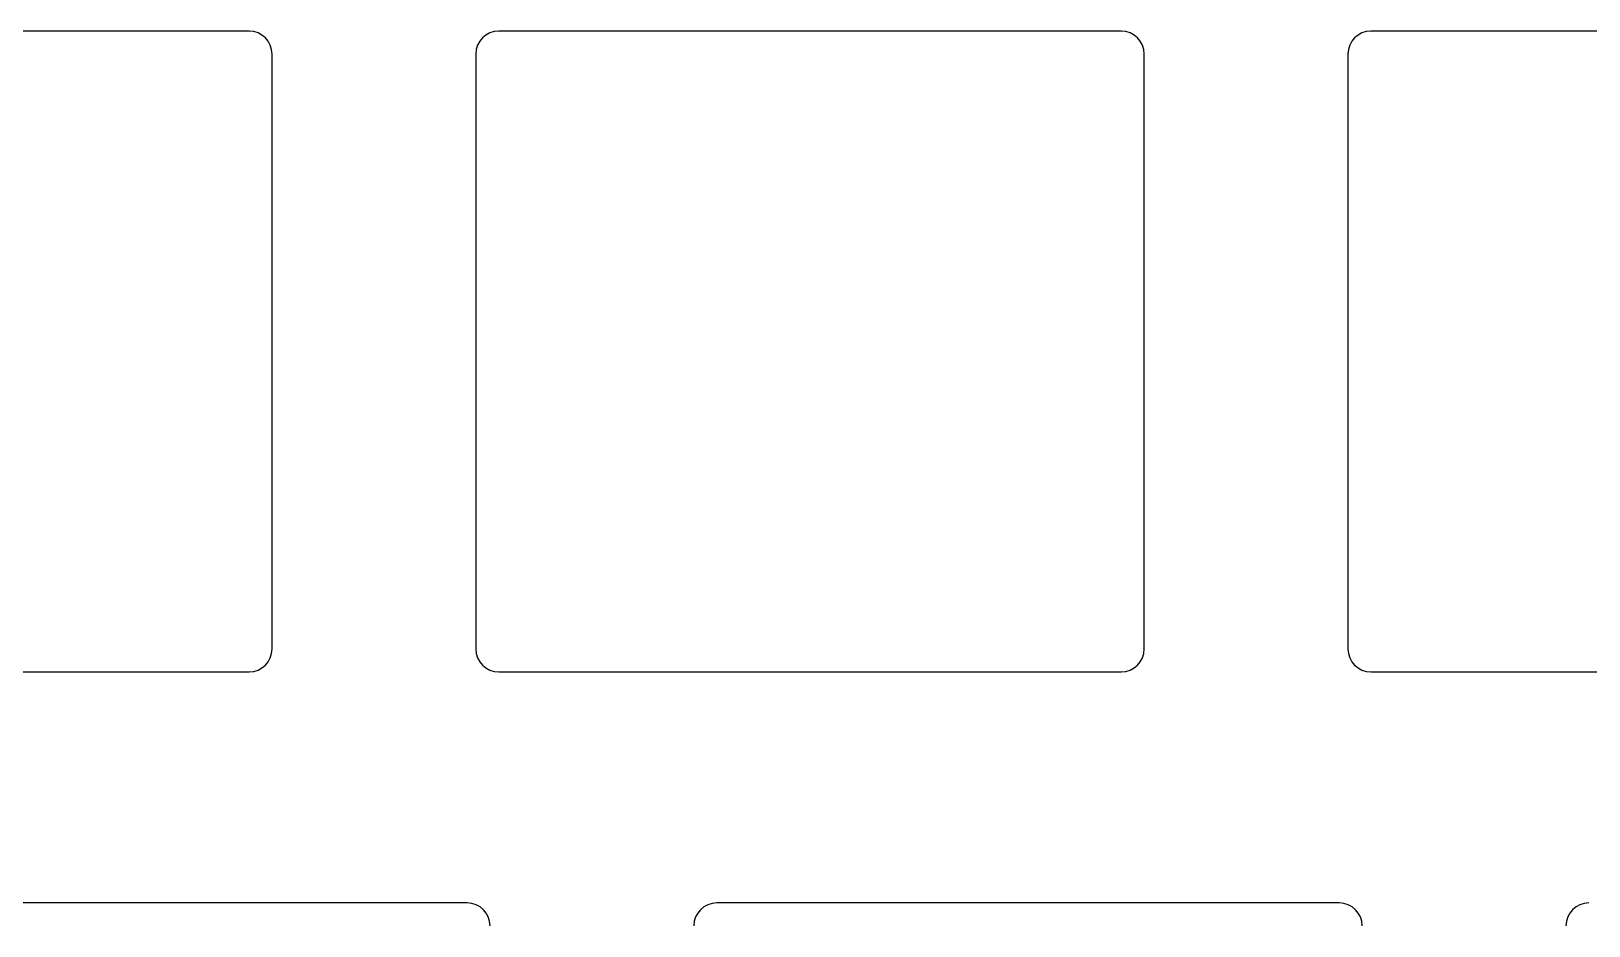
# Model space of a CAD drawing. Header units: millimetres. Extents: x -9 to 276, y -90 to 14.
# Drawn here: x 68.71 to 102.74, y -31.6 to -12.05 of the extents above; entities that cross this region are included whole.
import ezdxf

# ---------------------------------------------------------------- set-up
doc = ezdxf.new("R2010")
doc.units = ezdxf.units.MM
doc.layers.add('BLACK', color=7, linetype='CONTINUOUS')

msp = doc.modelspace()

# ---------------------------------------------------------------- linework, layer by layer
at = {"layer": 'BLACK', "linetype": 'Continuous'}
for p, q in [((73.47645, -12.05205), (59.87645, -12.05205)), ((92.52645, -12.05205), (78.92645, -12.05205)), ((111.57645, -12.05205), (97.97645, -12.05205)), ((73.97645, -25.55205), (73.97645, -12.55205)), ((78.42645, -12.55205), (78.42645, -25.55205)), ((93.02645, -25.55205), (93.02645, -12.55205)), ((97.47645, -12.55205), (97.47645, -25.55205)), ((59.87645, -26.05205), (73.47645, -26.05205)), ((78.92645, -26.05205), (92.52645, -26.05205)), ((97.97645, -26.05205), (111.57645, -26.05205)), ((78.23895, -31.10205), (64.63895, -31.10205)), ((97.28895, -31.10205), (83.68895, -31.10205))]:
    msp.add_line(p, q, dxfattribs=at)
at = {"layer": 'BLACK'}
for centre, start, end in [((73.4764, -12.5521), 0.005729, 89.994271), ((78.9265, -12.5521), 90.005729, 179.994271), ((92.5264, -12.5521), 0.005729, 89.994271), ((97.9765, -12.5521), 90.005729, 179.994271), ((73.4764, -25.552), 270.005729, 359.994271), ((78.9265, -25.552), 180.005729, 269.994271), ((92.5264, -25.552), 270.005729, 359.994271), ((97.9765, -25.552), 180.005729, 269.994271), ((78.2389, -31.6021), 0.005729, 89.994271), ((83.689, -31.6021), 90.005729, 179.994271), ((97.2889, -31.6021), 0.005729, 89.994271), ((102.739, -31.6021), 90.005729, 179.994271)]:
    msp.add_arc(centre, 0.50005, start, end, dxfattribs=at)

doc.saveas('drawing.dxf')
